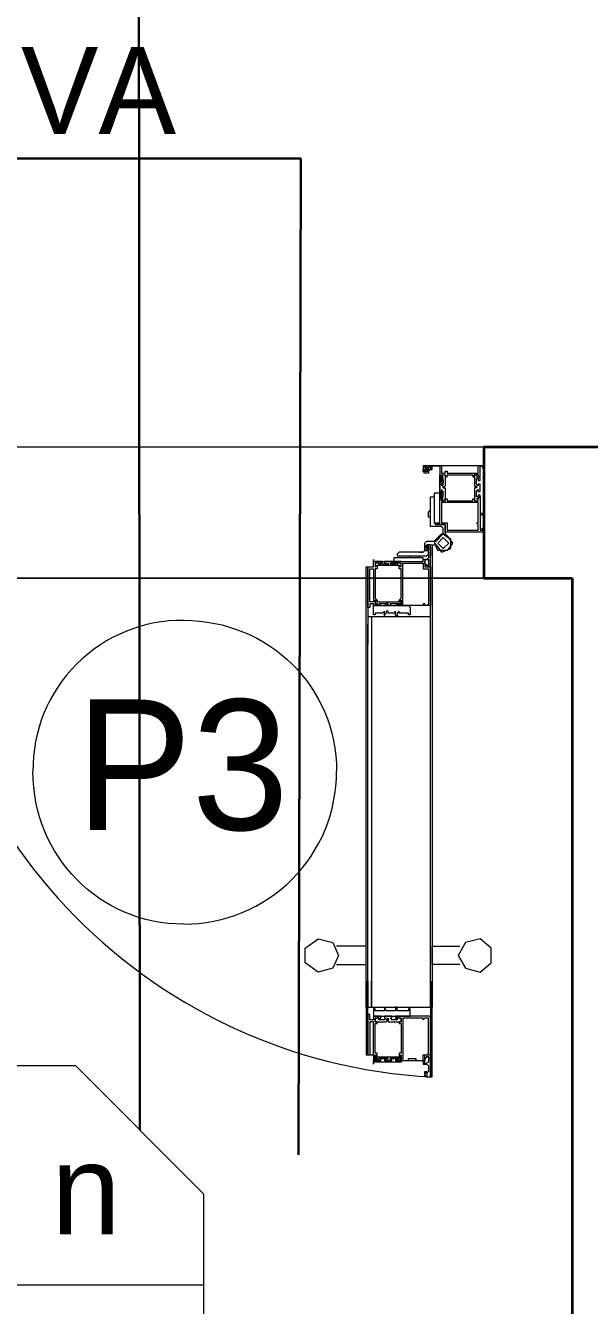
# Model space of a CAD drawing. Header units: millimetres. Extents: x -3501 to 2443, y -1417 to 2787.
# Drawn here: x -2573.3 to -2508.4, y 1100.3 to 1247.4 of the extents above; entities that cross this region are included whole.
import ezdxf

# ---------------------------------------------------------------- set-up
doc = ezdxf.new("R2010")
doc.units = ezdxf.units.MM
for name, color, linetype, lineweight in [('Eletroduto', 160, 'Continuous', 30), ('Pontos Elétricos', 1, 'Continuous', 20), ('TXT e CIRCUITOS', 7, 'Continuous', 30)]:
    doc.layers.add(name, color=color, linetype=linetype, lineweight=lineweight)
doc.layers.add('PDF_Geometry', color=7, linetype='Continuous')
doc.layers.add('Texto', color=7, linetype='Continuous')
doc.styles.add('PDF Bahnschrift', font='bahnschrift.ttf')
doc.styles.add('txt 2mm', font='arial.ttf', dxfattribs={"height": 100})

# ---------------------------------------------------------------- blocks, each defined once
blk = doc.blocks.new('cx luz oct')
at = {"ltscale": 3}
blk.add_line((43508.7, 29483.7), (43508.7, 29288.7), dxfattribs=at)
blk.add_lwpolyline([(43589.5, 29093.7), (43703.7, 29207.9), (43703.7, 29369.5), (43589.5, 29483.7), (43428, 29483.7), (43313.7, 29369.5), (43313.7, 29207.9), (43428, 29093.7)], close=True, dxfattribs=at)
blk.add_lwpolyline([(43313.7, 29288.7), (43703.7, 29288.7)], dxfattribs=at)

msp = doc.modelspace()

# ---------------------------------------------------------------- linework, layer by layer
at = {"layer": 'Eletroduto'}
msp.add_lwpolyline([(-2523.23, 1359.47), (-2557.31, 1359.47, 0.41445), (-2560.31, 1356.46), (-2560.11, 1120.46)], format="xyb", dxfattribs=at)
at = {"layer": 'PDF_Geometry', "lineweight": 35}
for p, q in [((-2439.08, 1198.96), (-2520.56, 1198.96)), ((-2520.56, 1198.96), (-2520.56, 1183.93)), ((-2520.56, 1183.93), (-2510.4, 1183.93)), ((-2510.4, 1183.93), (-2510.4, 1021.39))]:
    msp.add_line(p, q, dxfattribs=at)
at = {"layer": 'PDF_Geometry', "lineweight": 18}
for points in [[(-2087.55, 1198.96), (-2660.46, 1198.96), (-2660.46, 1498.64)], [(-2520.56, 1198.96), (-2590.4, 1198.96)], [(-2527.55, 1196.42), (-2527.55, 1196.42)], [(-2527.33, 1196.63), (-2527.33, 1196.63)], [(-2527.33, 1196.42), (-2527.33, 1196.42)], [(-2527.33, 1196.42), (-2527.33, 1196.42)], [(-2527.33, 1196.21), (-2527.12, 1196.21), (-2527.33, 1196.21)], [(-2527.33, 1196.21), (-2527.33, 1196.21)], [(-2527.33, 1196.21), (-2527.33, 1196.21)], [(-2527.33, 1196.21), (-2527.33, 1196.21)], [(-2527.33, 1196.21), (-2527.33, 1196.21)], [(-2527.12, 1196.84), (-2527.12, 1196.84)], [(-2527.12, 1196.63), (-2527.12, 1196.63)], [(-2527.12, 1196.63), (-2527.12, 1196.63)], [(-2527.12, 1196.63), (-2527.12, 1196.63)], [(-2527.12, 1196.42), (-2527.12, 1196.42)], [(-2527.12, 1196.21), (-2527.12, 1196.21)], [(-2527.12, 1196.21), (-2527.12, 1196.21)], [(-2526.91, 1196.84), (-2526.91, 1196.84)], [(-2526.91, 1196.63), (-2526.91, 1196.63)], [(-2526.91, 1196.63), (-2526.91, 1196.63)], [(-2526.91, 1196.42), (-2526.91, 1196.42)], [(-2526.91, 1196.21), (-2526.91, 1196.21)], [(-2526.91, 1196.21), (-2526.91, 1196.21)], [(-2526.7, 1196.63), (-2526.7, 1196.63)], [(-2526.7, 1196.63), (-2526.7, 1196.63)], [(-2526.7, 1196.42), (-2526.7, 1196.42)], [(-2526.7, 1196.42), (-2526.7, 1196.42)], [(-2527.33, 1196), (-2527.33, 1196)], [(-2525.64, 1195.78), (-2525.64, 1195.78)], [(-2525.64, 1195.15), (-2525.64, 1195.15)], [(-2525.64, 1194.94), (-2525.64, 1194.94)], [(-2525.64, 1194.94), (-2525.64, 1194.94)], [(-2525.64, 1194.73), (-2525.64, 1194.73)], [(-2525.43, 1195.15), (-2525.43, 1195.15)], [(-2525.43, 1195.15), (-2525.43, 1195.15)], [(-2525.43, 1194.94), (-2525.43, 1194.94)], [(-2525.43, 1194.94), (-2525.43, 1194.94)], [(-2525.43, 1194.94), (-2525.43, 1194.94)], [(-2525.43, 1194.73), (-2525.43, 1194.73)], [(-2525.43, 1194.73), (-2525.43, 1194.73)], [(-2525.64, 1193.88), (-2525.64, 1193.88)], [(-2525.64, 1193.67), (-2525.64, 1193.67)], [(-2525.64, 1193.46), (-2525.64, 1193.46)], [(-2525.43, 1193.88), (-2525.43, 1193.88)], [(-2525.43, 1193.88), (-2525.43, 1193.88)], [(-2525.43, 1193.67), (-2525.43, 1193.67)], [(-2525.43, 1193.67), (-2525.43, 1193.67)], [(-2525.43, 1193.67), (-2525.43, 1193.67)], [(-2525.43, 1193.67), (-2525.43, 1193.67)], [(-2525.43, 1193.46), (-2525.43, 1193.46)], [(-2525.43, 1193.46), (-2525.43, 1193.46)], [(-2525.22, 1193.67), (-2525.22, 1193.67)], [(-2526.7, 1190.71), (-2526.7, 1190.92), (-2526.91, 1190.92), (-2526.91, 1191.55), (-2526.7, 1191.76)], [(-2525.64, 1192.82), (-2525.64, 1192.82)], [(-2526.28, 1191.55), (-2526.28, 1191.55)], [(-2526.28, 1191.55), (-2526.28, 1191.55)], [(-2526.28, 1190.92), (-2526.28, 1190.92)], [(-2527.97, 1186.9), (-2527.55, 1186.9), (-2530.3, 1186.9), (-2530.51, 1186.68), (-2530.51, 1186.47), (-2527.33, 1186.47), (-2527.12, 1186.47), (-2526.91, 1186.68), (-2526.91, 1187.74), (-2526.28, 1187.74), (-2526.06, 1187.74), (-2525.43, 1186.9), (-2524.37, 1187.32), (-2524.37, 1188.38), (-2525.22, 1189.01), (-2526.06, 1188.38)], [(-2527.55, 1186.9), (-2527.33, 1187.11), (-2527.33, 1187.32), (-2527.33, 1187.53), (-2527.33, 1187.32), (-2527.33, 1187.11), (-2527.33, 1187.74), (-2527.33, 1187.95), (-2527.12, 1188.17), (-2526.28, 1188.17), (-2526.06, 1188.17), (-2525.22, 1189.01), (-2524.37, 1188.38)], [(-2527.33, 1187.53), (-2527.33, 1187.53)], [(-2527.12, 1187.53), (-2527.12, 1187.53)], [(-2527.12, 1187.53), (-2527.12, 1187.53)], [(-2527.12, 1187.53), (-2527.12, 1187.53)], [(-2527.12, 1187.32), (-2527.12, 1187.32)], [(-2527.12, 1187.32), (-2527.12, 1187.32)], [(-2526.91, 1187.74), (-2526.91, 1187.74)], [(-2526.91, 1187.74), (-2526.91, 1187.74)], [(-2526.91, 1187.53), (-2526.91, 1187.53)], [(-2526.91, 1187.53), (-2526.91, 1187.53)], [(-2526.7, 1176.31), (-2526.7, 1187.74), (-2526.49, 1187.74), (-2526.49, 1176.31)], [(-2526.7, 1187.74), (-2526.7, 1187.74)], [(-2526.7, 1187.53), (-2526.7, 1187.53)], [(-2526.7, 1186.47), (-2526.7, 1187.53), (-2526.7, 1186.47)], [(-2526.7, 1187.53), (-2526.7, 1187.53)], [(-2533.05, 1185.84), (-2533.05, 1185.84)], [(-2532.41, 1185.84), (-2532.41, 1185.84)], [(-2532.2, 1185.84), (-2532.2, 1185.84)], [(-2532.2, 1185.84), (-2532.2, 1185.84)], [(-2531.99, 1185.84), (-2531.99, 1185.84)], [(-2531.14, 1185.84), (-2531.14, 1185.84)], [(-2530.93, 1185.84), (-2530.93, 1185.84)], [(-2530.72, 1185.84), (-2530.72, 1185.84)], [(-2530.51, 1186.47), (-2530.51, 1186.47)], [(-2530.08, 1185.84), (-2530.08, 1185.84)], [(-2529.03, 1186.47), (-2529.03, 1186.26)], [(-2529.03, 1185.84), (-2529.03, 1185.84)], [(-2527.97, 1186.26), (-2527.97, 1186.47)], [(-2527.97, 1185.84), (-2527.97, 1185.84)], [(-2527.33, 1187.11), (-2527.33, 1187.11)], [(-2527.33, 1186.05), (-2527.33, 1186.05)], [(-2527.33, 1185.84), (-2527.33, 1185.84)], [(-2527.12, 1187.11), (-2527.12, 1187.11)], [(-2527.12, 1187.11), (-2527.12, 1187.11)], [(-2526.91, 1187.11), (-2526.91, 1187.11)], [(-2526.91, 1186.9), (-2526.91, 1186.9)], [(-2526.7, 1186.47), (-2526.7, 1186.47)], [(-2526.7, 1186.47), (-2526.7, 1186.47)], [(-2534.11, 1176.31), (-2534.11, 1185.2), (-2533.89, 1185.2), (-2533.89, 1176.31)], [(-2532.41, 1185.63), (-2532.41, 1185.63)], [(-2532.41, 1185.63), (-2532.41, 1185.63)], [(-2532.41, 1185.63), (-2532.41, 1185.63)], [(-2532.2, 1185.63), (-2532.2, 1185.63)], [(-2532.2, 1185.63), (-2532.2, 1185.63)], [(-2532.2, 1185.63), (-2532.2, 1185.63)], [(-2531.99, 1185.63), (-2531.99, 1185.63)], [(-2531.99, 1185.63), (-2531.99, 1185.63)], [(-2531.14, 1185.63), (-2531.14, 1185.63)], [(-2531.14, 1185.63), (-2531.14, 1185.63)], [(-2530.93, 1185.63), (-2530.93, 1185.63)], [(-2530.93, 1185.63), (-2530.93, 1185.63)], [(-2530.93, 1185.63), (-2530.93, 1185.63)], [(-2530.93, 1185.63), (-2530.93, 1185.63)], [(-2530.93, 1185.41), (-2530.93, 1185.41)], [(-2530.72, 1185.63), (-2530.72, 1185.63)], [(-2530.72, 1185.63), (-2530.72, 1185.63)], [(-2526.91, 1185.41), (-2526.91, 1185.41)], [(-2590.4, 1183.93), (-2520.56, 1183.93), (-2643.31, 1183.93)], [(-2510.4, 1129.96), (-2510.4, 1183.93)], [(-2527.33, 1180.97), (-2527.33, 1180.97)], [(-2534.11, 1134.62), (-2534.11, 1179.7)], [(-2526.7, 1179.49), (-2533.89, 1179.49)], [(-2533.89, 1134.62), (-2533.89, 1178.64)], [(-2533.47, 1179.49), (-2533.47, 1134.62)], [(-2531.99, 1179.49), (-2531.99, 1179.7), (-2531.99, 1179.49)], [(-2530.51, 1179.7), (-2530.51, 1179.7)], [(-2526.7, 1134.62), (-2526.7, 1178.64)], [(-2526.49, 1179.49), (-2526.49, 1134.62)], [(-2537.49, 1139.49), (-2534.11, 1139.49), (-2534.11, 1141.61), (-2537.49, 1141.61)], [(-2523.31, 1139.49), (-2526.49, 1139.49), (-2526.49, 1141.61), (-2523.31, 1141.61)], [(-2534.11, 1137.58), (-2534.11, 1129.12), (-2533.89, 1129.12), (-2533.89, 1137.58), (-2533.89, 1134.62), (-2533.47, 1134.62), (-2533.47, 1137.58), (-2533.47, 1134.62), (-2526.7, 1134.62), (-2526.7, 1137.58), (-2526.7, 1126.58), (-2526.49, 1126.58), (-2526.49, 1137.58)], [(-2531.99, 1134.62), (-2531.99, 1134.62)], [(-2530.51, 1134.62), (-2530.51, 1134.62)], [(-2527.33, 1133.35), (-2527.33, 1133.35)], [(-2527.33, 1133.35), (-2527.33, 1133.35)], [(-2532.41, 1128.69), (-2532.41, 1128.69)], [(-2532.41, 1128.48), (-2532.41, 1128.48)], [(-2532.41, 1128.48), (-2532.41, 1128.48)], [(-2531.99, 1128.48), (-2531.99, 1128.48)], [(-2531.99, 1128.48), (-2531.99, 1128.48)], [(-2531.14, 1128.48), (-2531.14, 1128.48)], [(-2531.14, 1128.48), (-2531.14, 1128.48)], [(-2531.14, 1128.48), (-2531.14, 1128.48)], [(-2530.93, 1128.69), (-2530.93, 1128.69)], [(-2530.72, 1128.48), (-2530.72, 1128.48)], [(-2530.72, 1128.48), (-2530.72, 1128.48)], [(-2527.55, 1129.12), (-2527.55, 1129.12)], [(-2527.33, 1128.48), (-2527.33, 1128.48)], [(-2527.33, 1128.48), (-2527.33, 1128.48)], [(-2527.33, 1128.48), (-2527.33, 1128.48)], [(-2527.33, 1128.06), (-2527.33, 1128.06)], [(-2527.33, 1127), (-2527.33, 1127)], [(-2527.33, 1127), (-2527.33, 1127)], [(-2527.12, 1127.21), (-2527.12, 1127.21)], [(-2527.12, 1127.21), (-2527.12, 1127.21)], [(-2526.91, 1128.27), (-2526.91, 1128.27)], [(-2526.91, 1127.21), (-2526.91, 1127.21)], [(-2526.7, 1127.85), (-2526.7, 1127.85)], [(-2526.7, 1127.85), (-2526.7, 1126.79), (-2526.7, 1127.85)], [(-2526.7, 1127.85), (-2526.7, 1127.85)], [(-2527.12, 1126.79), (-2527.12, 1126.79)], [(-2527.12, 1126.58), (-2527.12, 1126.58)], [(-2526.91, 1126.58), (-2526.91, 1126.58)], [(-2526.7, 1126.58), (-2526.7, 1126.58)], [(-2526.7, 1126.58), (-2526.7, 1126.58)]]:
    msp.add_lwpolyline(points, dxfattribs=at)
for points in [[(-2526.7, 1196.84), (-2526.7, 1196.63), (-2526.7, 1196.42), (-2526.49, 1196.42), (-2526.49, 1196.84), (-2525.64, 1196.84), (-2525.64, 1196.63), (-2525.64, 1195.78), (-2525.64, 1195.57), (-2525.43, 1195.57), (-2525.22, 1195.57), (-2525.43, 1195.57), (-2525.43, 1195.78), (-2525.01, 1195.78), (-2525.01, 1195.57), (-2524.79, 1195.57), (-2524.79, 1195.78), (-2522.04, 1195.78), (-2521.83, 1195.78), (-2521.83, 1195.57), (-2521.62, 1195.57), (-2521.62, 1195.78), (-2521.2, 1195.78), (-2521.2, 1195.57), (-2521.41, 1195.57), (-2521.2, 1195.57), (-2520.98, 1195.57), (-2520.98, 1195.78), (-2520.98, 1196.84), (-2520.77, 1196.84), (-2520.77, 1196.63), (-2520.56, 1196.63), (-2520.56, 1196.84), (-2527.33, 1196.84), (-2527.55, 1196.84), (-2527.55, 1196.42), (-2527.33, 1196.42), (-2527.12, 1196.63), (-2527.33, 1196.63), (-2527.33, 1196.84), (-2527.12, 1196.84), (-2526.91, 1196.84)], [(-2527.55, 1196.42), (-2527.33, 1196.42), (-2527.55, 1196.42), (-2527.55, 1196.21), (-2527.33, 1196.21), (-2527.12, 1196.21), (-2526.91, 1196.42), (-2527.33, 1196.42), (-2527.12, 1196.42), (-2527.12, 1196.63), (-2527.33, 1196.63), (-2527.12, 1196.84), (-2526.91, 1196.84), (-2526.7, 1196.63), (-2526.7, 1196.42), (-2526.91, 1196.21), (-2527.12, 1196.21), (-2526.91, 1196.21), (-2526.91, 1196), (-2527.12, 1196), (-2527.33, 1196), (-2527.55, 1196.21)], [(-2526.91, 1196.63), (-2526.91, 1196.42), (-2527.12, 1196.42), (-2527.12, 1196.63)], [(-2524.79, 1196.21), (-2524.79, 1196), (-2521.2, 1196), (-2521.2, 1196.84), (-2525.43, 1196.84), (-2525.43, 1196.63), (-2525.43, 1196), (-2525.01, 1196), (-2525.01, 1196.21)], [(-2520.56, 1189.22), (-2520.56, 1196.84)], [(-2525.43, 1193.88), (-2525.64, 1193.88), (-2525.64, 1194.73), (-2525.43, 1194.73), (-2525.43, 1194.52), (-2525.22, 1194.73), (-2525.22, 1195.36), (-2525.43, 1195.36), (-2525.43, 1195.15), (-2525.64, 1195.15), (-2525.64, 1195.36), (-2525.43, 1195.57), (-2525.22, 1195.57), (-2525.43, 1195.78), (-2525.01, 1195.78), (-2525.01, 1195.57), (-2525.01, 1194.52), (-2525.22, 1194.3), (-2525.22, 1194.52), (-2525.22, 1194.3), (-2525.01, 1194.3), (-2525.01, 1193.03), (-2525.01, 1192.82), (-2525.43, 1192.82), (-2525.22, 1193.03), (-2525.43, 1193.25), (-2525.64, 1193.25), (-2525.64, 1193.46), (-2525.43, 1193.46), (-2525.43, 1193.25), (-2525.22, 1193.25), (-2525.22, 1193.88), (-2525.43, 1194.09)], [(-2525.64, 1193.88), (-2525.64, 1193.67), (-2525.64, 1193.46), (-2525.43, 1193.46), (-2525.64, 1193.46), (-2525.64, 1192.82), (-2525.64, 1195.78), (-2525.64, 1195.15), (-2525.64, 1194.94), (-2525.43, 1194.94), (-2525.43, 1195.15), (-2525.43, 1195.36), (-2525.43, 1195.15), (-2525.64, 1195.15), (-2525.43, 1195.15), (-2525.22, 1195.15), (-2525.22, 1194.94), (-2525.43, 1194.73), (-2525.64, 1194.73), (-2525.64, 1193.88), (-2525.43, 1193.88)], [(-2521.2, 1193.88), (-2520.98, 1193.88), (-2520.98, 1194.73), (-2521.2, 1194.73), (-2521.2, 1194.52), (-2521.41, 1194.73), (-2521.41, 1195.36), (-2521.2, 1195.36), (-2521.2, 1195.15), (-2520.98, 1195.15), (-2520.98, 1195.36), (-2521.2, 1195.57), (-2521.2, 1195.78), (-2521.62, 1195.78), (-2521.62, 1195.57), (-2521.62, 1194.52), (-2521.41, 1194.3), (-2521.41, 1194.52), (-2521.41, 1194.3), (-2521.62, 1194.3), (-2521.62, 1193.03), (-2521.62, 1192.82), (-2521.2, 1192.82), (-2521.2, 1193.03), (-2521.2, 1193.25), (-2520.98, 1193.25), (-2520.98, 1193.46), (-2521.2, 1193.46), (-2521.2, 1193.25), (-2521.41, 1193.25), (-2521.41, 1193.88), (-2521.2, 1194.09)], [(-2525.43, 1189.86), (-2526.49, 1189.86), (-2526.7, 1189.86), (-2526.7, 1190.28), (-2526.7, 1190.49), (-2526.7, 1193.25), (-2526.49, 1193.25), (-2526.28, 1193.25), (-2526.28, 1190.71), (-2526.28, 1190.28), (-2526.06, 1190.07), (-2525.22, 1190.07), (-2525.01, 1190.07), (-2525.01, 1189.86), (-2525.01, 1189.01), (-2524.79, 1188.8), (-2524.16, 1187.95), (-2524.79, 1187.11), (-2525.85, 1187.11), (-2526.28, 1188.17), (-2525.43, 1189.01), (-2525.22, 1189.01), (-2525.22, 1189.65)], [(-2526.28, 1193.67), (-2526.28, 1190.28), (-2525.64, 1190.28), (-2525.64, 1193.67)], [(-2525.64, 1192.82), (-2525.64, 1193.03), (-2525.64, 1193.25), (-2525.43, 1193.03), (-2525.22, 1193.03), (-2525.43, 1193.03), (-2525.43, 1192.82), (-2525.01, 1192.82), (-2525.01, 1193.03), (-2524.79, 1193.03), (-2524.79, 1192.82), (-2522.04, 1192.82), (-2521.83, 1192.82), (-2521.83, 1193.03), (-2521.62, 1193.03), (-2521.62, 1192.82), (-2521.2, 1192.82), (-2521.2, 1193.03), (-2521.41, 1193.03), (-2521.2, 1193.03), (-2520.98, 1193.25), (-2520.98, 1193.03), (-2520.98, 1192.82), (-2520.98, 1191.34), (-2520.56, 1191.34), (-2520.56, 1191.13), (-2520.77, 1191.13), (-2520.77, 1191.34), (-2520.98, 1191.34), (-2520.98, 1190.28), (-2520.98, 1189.44), (-2520.77, 1189.44), (-2520.77, 1189.65), (-2520.56, 1189.65), (-2520.56, 1189.22), (-2525.01, 1189.22), (-2525.01, 1190.07), (-2525.85, 1190.07), (-2525.85, 1190.28), (-2525.64, 1190.28), (-2525.64, 1191.55)], [(-2525.22, 1193.67), (-2525.43, 1193.46), (-2525.43, 1193.67), (-2525.43, 1193.88)], [(-2524.79, 1189.44), (-2521.2, 1189.44), (-2521.2, 1190.07), (-2521.41, 1190.28), (-2521.2, 1190.28), (-2521.2, 1192.61), (-2525.43, 1192.61), (-2525.43, 1191.98), (-2525.43, 1191.13), (-2525.43, 1190.28), (-2524.79, 1190.28)], [(-2527.12, 1187.32), (-2527.12, 1187.53), (-2527.12, 1187.32), (-2526.91, 1186.9), (-2526.91, 1186.26), (-2527.12, 1186.05), (-2527.33, 1186.05), (-2526.91, 1186.05), (-2526.91, 1185.84), (-2526.91, 1185.41), (-2527.12, 1185.41), (-2527.33, 1185.63), (-2527.33, 1185.84), (-2527.33, 1185.63), (-2527.33, 1185.41), (-2527.12, 1185.41), (-2526.91, 1185.2), (-2526.7, 1185.41), (-2526.7, 1186.26), (-2526.7, 1186.47), (-2526.7, 1187.53), (-2526.7, 1187.74), (-2526.91, 1187.74), (-2527.12, 1187.74), (-2527.12, 1187.53), (-2527.33, 1187.53), (-2527.12, 1187.74), (-2526.91, 1187.53), (-2526.91, 1187.11)], [(-2525.85, 1187.95), (-2525.22, 1187.32), (-2524.58, 1187.95), (-2525.22, 1188.59)], [(-2525.85, 1187.95), (-2525.22, 1187.32), (-2524.58, 1187.95), (-2525.22, 1188.59)], [(-2533.05, 1180.76), (-2533.26, 1180.76), (-2533.26, 1180.97), (-2533.68, 1180.97), (-2533.68, 1180.55), (-2533.89, 1180.55), (-2533.89, 1180.76), (-2533.89, 1184.99), (-2533.89, 1185.2), (-2533.26, 1185.2), (-2533.26, 1186.05), (-2533.26, 1185.84), (-2533.05, 1185.84), (-2532.84, 1185.84), (-2532.62, 1185.84), (-2532.84, 1185.63), (-2533.05, 1185.63), (-2533.05, 1185.2), (-2532.84, 1185.41), (-2532.84, 1185.2), (-2532.84, 1184.99), (-2533.05, 1184.99), (-2533.05, 1181.61), (-2532.84, 1181.39), (-2532.84, 1181.18), (-2533.05, 1181.39), (-2533.05, 1181.18), (-2533.05, 1180.76), (-2532.84, 1180.97), (-2532.62, 1180.76), (-2532.84, 1180.76)], [(-2531.14, 1185.84), (-2531.99, 1185.84), (-2531.99, 1185.63), (-2531.78, 1185.63), (-2531.99, 1185.41), (-2532.62, 1185.41), (-2532.62, 1185.63), (-2532.41, 1185.63), (-2532.41, 1185.84), (-2532.62, 1185.84), (-2532.84, 1185.63), (-2533.05, 1185.63), (-2533.05, 1185.2), (-2532.84, 1185.41), (-2531.78, 1185.41), (-2531.57, 1185.41), (-2531.78, 1185.41), (-2531.57, 1185.63), (-2531.57, 1185.41), (-2530.3, 1185.41), (-2530.08, 1185.2), (-2530.08, 1185.63), (-2530.3, 1185.63), (-2530.51, 1185.63), (-2530.51, 1185.84), (-2530.72, 1185.84), (-2530.72, 1185.63), (-2530.51, 1185.63), (-2530.51, 1185.41), (-2531.14, 1185.41), (-2531.35, 1185.63), (-2531.14, 1185.63)], [(-2531.99, 1185.63), (-2532.2, 1185.41), (-2532.41, 1185.41), (-2532.41, 1185.63), (-2532.2, 1185.63), (-2532.2, 1185.84), (-2532.41, 1185.84), (-2532.41, 1185.63), (-2532.41, 1185.84), (-2533.05, 1185.84), (-2530.08, 1185.84), (-2530.72, 1185.84), (-2530.72, 1185.63), (-2530.72, 1185.84), (-2530.93, 1185.84), (-2531.14, 1185.84), (-2531.14, 1185.63), (-2531.14, 1185.84), (-2531.99, 1185.84)], [(-2527.55, 1186.26), (-2530.93, 1186.26), (-2530.93, 1185.84), (-2527.55, 1185.84)], [(-2528.82, 1180.76), (-2530.08, 1180.76), (-2530.3, 1180.76), (-2530.51, 1180.76), (-2530.3, 1180.97), (-2530.08, 1180.76), (-2530.08, 1181.18), (-2530.08, 1181.39), (-2530.3, 1181.18), (-2530.3, 1181.39), (-2530.08, 1181.61), (-2530.08, 1184.99), (-2530.3, 1184.99), (-2530.3, 1185.2), (-2530.3, 1185.41), (-2530.08, 1185.2), (-2530.08, 1185.63), (-2530.3, 1185.63), (-2530.51, 1185.84), (-2530.3, 1185.84), (-2530.08, 1185.84), (-2528.82, 1185.84), (-2527.55, 1185.84), (-2527.55, 1186.05), (-2527.33, 1186.05), (-2527.33, 1185.2), (-2526.7, 1185.2), (-2526.7, 1184.99), (-2526.7, 1180.97), (-2526.7, 1180.76)], [(-2527.33, 1187.11), (-2527.12, 1187.11)], [(-2533.26, 1181.18), (-2533.68, 1181.18), (-2533.68, 1184.99), (-2533.26, 1184.99)], [(-2530.93, 1185.41), (-2530.72, 1185.63), (-2530.93, 1185.63), (-2531.14, 1185.63)], [(-2527.55, 1180.97), (-2527.55, 1180.76), (-2529.87, 1180.76), (-2529.87, 1185.63), (-2529.24, 1185.63), (-2528.39, 1185.63), (-2527.55, 1185.63), (-2527.55, 1185.2), (-2527.55, 1184.99), (-2527.12, 1184.99), (-2526.91, 1184.99), (-2526.91, 1180.97), (-2527.12, 1180.76), (-2527.33, 1180.76), (-2527.33, 1180.97)], [(-2531.14, 1180.76), (-2531.99, 1180.76), (-2531.78, 1180.76), (-2531.78, 1180.97), (-2531.99, 1180.97), (-2532.62, 1180.97), (-2532.41, 1180.76), (-2532.62, 1180.76), (-2532.84, 1180.97), (-2533.05, 1180.97), (-2533.05, 1181.18), (-2533.05, 1181.39), (-2532.84, 1181.18), (-2531.78, 1181.18), (-2531.57, 1181.18), (-2531.78, 1180.97), (-2531.57, 1180.97), (-2531.57, 1181.18), (-2530.3, 1181.18), (-2530.08, 1181.39), (-2530.08, 1181.18), (-2530.08, 1180.97), (-2530.3, 1180.97), (-2530.51, 1180.97), (-2530.51, 1180.76), (-2530.72, 1180.76), (-2530.51, 1180.97), (-2531.14, 1180.97), (-2531.35, 1180.97), (-2531.35, 1180.76)], [(-2530.51, 1179.49), (-2530.72, 1179.7), (-2530.72, 1179.91), (-2530.72, 1180.12), (-2530.93, 1179.91), (-2531.35, 1179.91), (-2531.57, 1179.91), (-2531.57, 1180.12), (-2531.78, 1180.12), (-2531.78, 1179.91), (-2531.99, 1179.7), (-2531.99, 1179.91), (-2531.99, 1180.12), (-2532.2, 1179.91), (-2533.05, 1179.91), (-2533.05, 1179.7), (-2533.26, 1179.7), (-2533.26, 1179.91), (-2533.26, 1180.55), (-2533.26, 1180.76), (-2532.84, 1180.76), (-2529.66, 1180.76), (-2529.45, 1180.76), (-2529.24, 1180.76), (-2529.03, 1180.55), (-2529.03, 1179.91), (-2529.03, 1179.7), (-2529.24, 1179.7), (-2529.24, 1179.91), (-2530.08, 1179.91), (-2530.3, 1179.91), (-2530.3, 1180.12), (-2530.51, 1179.91), (-2530.51, 1179.7)], [(-2537.28, 1140.55), (-2537.92, 1139.07), (-2539.61, 1138.64), (-2541.09, 1139.7), (-2541.09, 1141.39), (-2539.61, 1142.45), (-2537.92, 1142.03)], [(-2523.52, 1140.55), (-2522.68, 1139.07), (-2520.98, 1138.64), (-2519.71, 1139.7), (-2519.71, 1141.39), (-2520.98, 1142.45), (-2522.68, 1142.03)], [(-2530.72, 1134.62), (-2530.72, 1134.2), (-2530.93, 1134.2), (-2531.35, 1134.2), (-2531.57, 1134.2), (-2531.78, 1134.2), (-2531.99, 1134.62), (-2531.99, 1134.2), (-2532.2, 1134.2), (-2533.05, 1134.2), (-2533.05, 1134.41), (-2533.26, 1134.41), (-2533.26, 1134.2), (-2533.26, 1133.56), (-2532.84, 1133.56), (-2529.66, 1133.56), (-2529.45, 1133.56), (-2529.24, 1133.56), (-2529.03, 1133.56), (-2529.03, 1134.2), (-2529.03, 1134.41), (-2529.24, 1134.41), (-2529.24, 1134.2), (-2530.08, 1134.2), (-2530.3, 1134.2), (-2530.51, 1134.2), (-2530.51, 1134.62)], [(-2533.05, 1133.56), (-2533.26, 1133.56), (-2533.26, 1133.14), (-2533.68, 1133.14), (-2533.68, 1133.77), (-2533.89, 1133.77), (-2533.89, 1133.56), (-2533.89, 1129.33), (-2533.89, 1129.12), (-2533.26, 1129.12), (-2533.26, 1128.91), (-2533.26, 1128.06), (-2533.26, 1128.48), (-2533.05, 1128.48), (-2532.84, 1128.48), (-2532.62, 1128.48), (-2532.84, 1128.69), (-2533.05, 1128.48), (-2533.05, 1128.91), (-2533.05, 1129.12), (-2532.84, 1128.91), (-2532.84, 1129.12), (-2532.84, 1129.33), (-2533.05, 1129.33), (-2533.05, 1132.5), (-2533.05, 1132.72), (-2532.84, 1132.72), (-2532.84, 1132.93), (-2533.05, 1132.93), (-2533.05, 1133.35), (-2532.84, 1133.35), (-2532.62, 1133.56), (-2532.84, 1133.56)], [(-2533.26, 1132.93), (-2533.68, 1132.93), (-2533.68, 1129.12), (-2533.26, 1129.12)], [(-2531.14, 1133.35), (-2531.14, 1133.56), (-2531.99, 1133.56), (-2531.99, 1133.35), (-2531.78, 1133.35), (-2531.99, 1133.14), (-2532.62, 1133.14), (-2532.62, 1133.35), (-2532.41, 1133.35), (-2532.41, 1133.56), (-2532.62, 1133.56), (-2532.84, 1133.35), (-2533.05, 1133.35), (-2533.05, 1132.93), (-2532.84, 1132.93), (-2531.78, 1132.93), (-2531.57, 1133.14), (-2531.78, 1133.14), (-2531.57, 1133.35), (-2531.57, 1133.14), (-2531.57, 1132.93), (-2530.3, 1132.93), (-2530.08, 1132.93), (-2530.08, 1133.35), (-2530.3, 1133.35), (-2530.51, 1133.35), (-2530.51, 1133.56), (-2530.72, 1133.56), (-2530.72, 1133.35), (-2530.51, 1133.35), (-2530.51, 1133.14), (-2531.14, 1133.14), (-2531.35, 1133.35)], [(-2528.82, 1133.56), (-2530.08, 1133.56), (-2530.3, 1133.56), (-2530.51, 1133.56), (-2530.3, 1133.35), (-2530.08, 1133.35), (-2530.08, 1132.93), (-2530.3, 1132.93), (-2530.3, 1132.72), (-2530.08, 1132.72), (-2530.08, 1132.5), (-2530.08, 1129.33), (-2530.3, 1129.33), (-2530.3, 1129.12), (-2530.3, 1128.91), (-2530.08, 1129.12), (-2530.08, 1128.91), (-2530.08, 1128.48), (-2530.3, 1128.69), (-2530.51, 1128.48), (-2530.3, 1128.48), (-2530.08, 1128.48), (-2528.82, 1128.48), (-2527.55, 1128.48), (-2527.55, 1128.06), (-2527.33, 1128.06), (-2527.33, 1128.91), (-2527.33, 1129.12), (-2526.7, 1129.12), (-2526.7, 1129.33), (-2526.7, 1133.35), (-2526.7, 1133.56)], [(-2527.12, 1129.12), (-2526.91, 1129.33), (-2526.91, 1133.35), (-2527.12, 1133.35), (-2527.33, 1133.35), (-2527.55, 1133.14), (-2527.55, 1133.35), (-2529.87, 1133.35), (-2529.87, 1128.48), (-2529.24, 1128.48), (-2529.24, 1128.69), (-2528.39, 1128.69), (-2528.39, 1128.48), (-2527.55, 1128.48), (-2527.55, 1129.12)], [(-2531.14, 1128.48), (-2531.99, 1128.48), (-2531.78, 1128.48), (-2531.78, 1128.69), (-2531.99, 1128.69), (-2532.62, 1128.69), (-2532.62, 1128.48), (-2532.41, 1128.48), (-2532.62, 1128.48), (-2532.84, 1128.69), (-2533.05, 1128.69), (-2533.05, 1128.91), (-2533.05, 1129.12), (-2533.05, 1128.91), (-2532.84, 1128.91), (-2531.78, 1128.91), (-2531.57, 1128.91), (-2531.78, 1128.69), (-2531.57, 1128.69), (-2531.57, 1128.91), (-2530.3, 1128.91), (-2530.08, 1128.91), (-2530.08, 1129.12), (-2530.08, 1128.91), (-2530.08, 1128.69), (-2530.3, 1128.69), (-2530.51, 1128.69), (-2530.51, 1128.48), (-2530.72, 1128.48), (-2530.51, 1128.48), (-2530.51, 1128.69), (-2531.14, 1128.69), (-2531.35, 1128.69), (-2531.35, 1128.48)], [(-2532.41, 1128.69), (-2532.2, 1128.69), (-2531.99, 1128.69), (-2531.99, 1128.48), (-2531.14, 1128.48), (-2531.14, 1128.69), (-2530.93, 1128.69), (-2530.72, 1128.69), (-2530.72, 1128.48), (-2530.08, 1128.48), (-2530.08, 1128.27), (-2533.05, 1128.27), (-2533.05, 1128.48), (-2532.41, 1128.48)], [(-2527.12, 1128.91), (-2526.91, 1128.91), (-2527.12, 1128.91), (-2527.33, 1128.69), (-2527.33, 1128.48), (-2527.33, 1128.69)], [(-2527.33, 1128.06), (-2527.12, 1128.06), (-2526.91, 1127.85), (-2526.91, 1127.43), (-2526.91, 1127.21), (-2527.12, 1127), (-2527.12, 1126.79), (-2527.12, 1126.58), (-2527.33, 1126.58), (-2527.33, 1126.79), (-2527.12, 1126.58), (-2526.91, 1126.58), (-2526.7, 1126.58), (-2526.7, 1127.85), (-2526.7, 1128.69), (-2526.91, 1128.91), (-2526.91, 1128.69), (-2526.91, 1128.27)], [(-2527.33, 1127.21), (-2527.12, 1127.21), (-2527.12, 1127), (-2527.33, 1127)], [(-2527.33, 1127), (-2527.33, 1126.79)]]:
    msp.add_lwpolyline(points, close=True, dxfattribs=at)
msp.add_arc((-2523.2, 1188.83), 62.34, 179.635, 266.978, dxfattribs=at)
at = {"layer": 'Texto', "lineweight": 9}
for centre, radius, start, end in [((-2555.25, 1161.9), 17.17, 89.3639, 180.6361), ((-2555.02, 1161.67), 17.52, 269.8583, 0.1417)]:
    msp.add_arc(centre, radius, start, end, dxfattribs=at)
for points in [[(-2555.06, 1179.07), (-2545.32, 1179.07), (-2537.49, 1171.45), (-2537.49, 1161.71)], [(-2555.06, 1144.14), (-2564.79, 1144.14), (-2572.41, 1151.98), (-2572.41, 1161.71)]]:
    msp.add_open_spline(points, degree=3, dxfattribs=at)
at = {"layer": 'TXT e CIRCUITOS'}
for p, q in [((-2731.39, 1232.14), (-2541.61, 1232.14)), ((-2541.61, 1232.14), (-2541.87, 1117.63))]:
    msp.add_line(p, q, dxfattribs=at)

# ---------------------------------------------------------------- block references
at = {"layer": 'Pontos Elétricos', "xscale": 0.1291005291005304, "yscale": 0.1291005291005304, "zscale": 0.1291005291005304}
msp.add_blockref('cx luz oct', (-8194.92, -2678.52), dxfattribs=at)

# ---------------------------------------------------------------- texts
at = {"layer": 'Texto', "attachment_point": 4, "style": 'PDF Bahnschrift'}
for s, insert, char_height in [('Pot. de Iluminação = 100 VA', (-2725.82, 1238.45), 10), ('P3', (-2567.51, 1162.37), 14.986)]:
    msp.add_mtext(s, dxfattribs=dict(at, insert=insert, char_height=char_height))
at = {"layer": 'TXT e CIRCUITOS', "ltscale": 3, "insert": (-2570.32, 1118.83), "char_height": 10.33, "attachment_point": 1, "style": 'txt 2mm'}
msp.add_mtext_dynamic_manual_height_columns('n', width=19.6112, gutter_width=51.64, heights=[0], dxfattribs=at)

doc.saveas('drawing.dxf')
